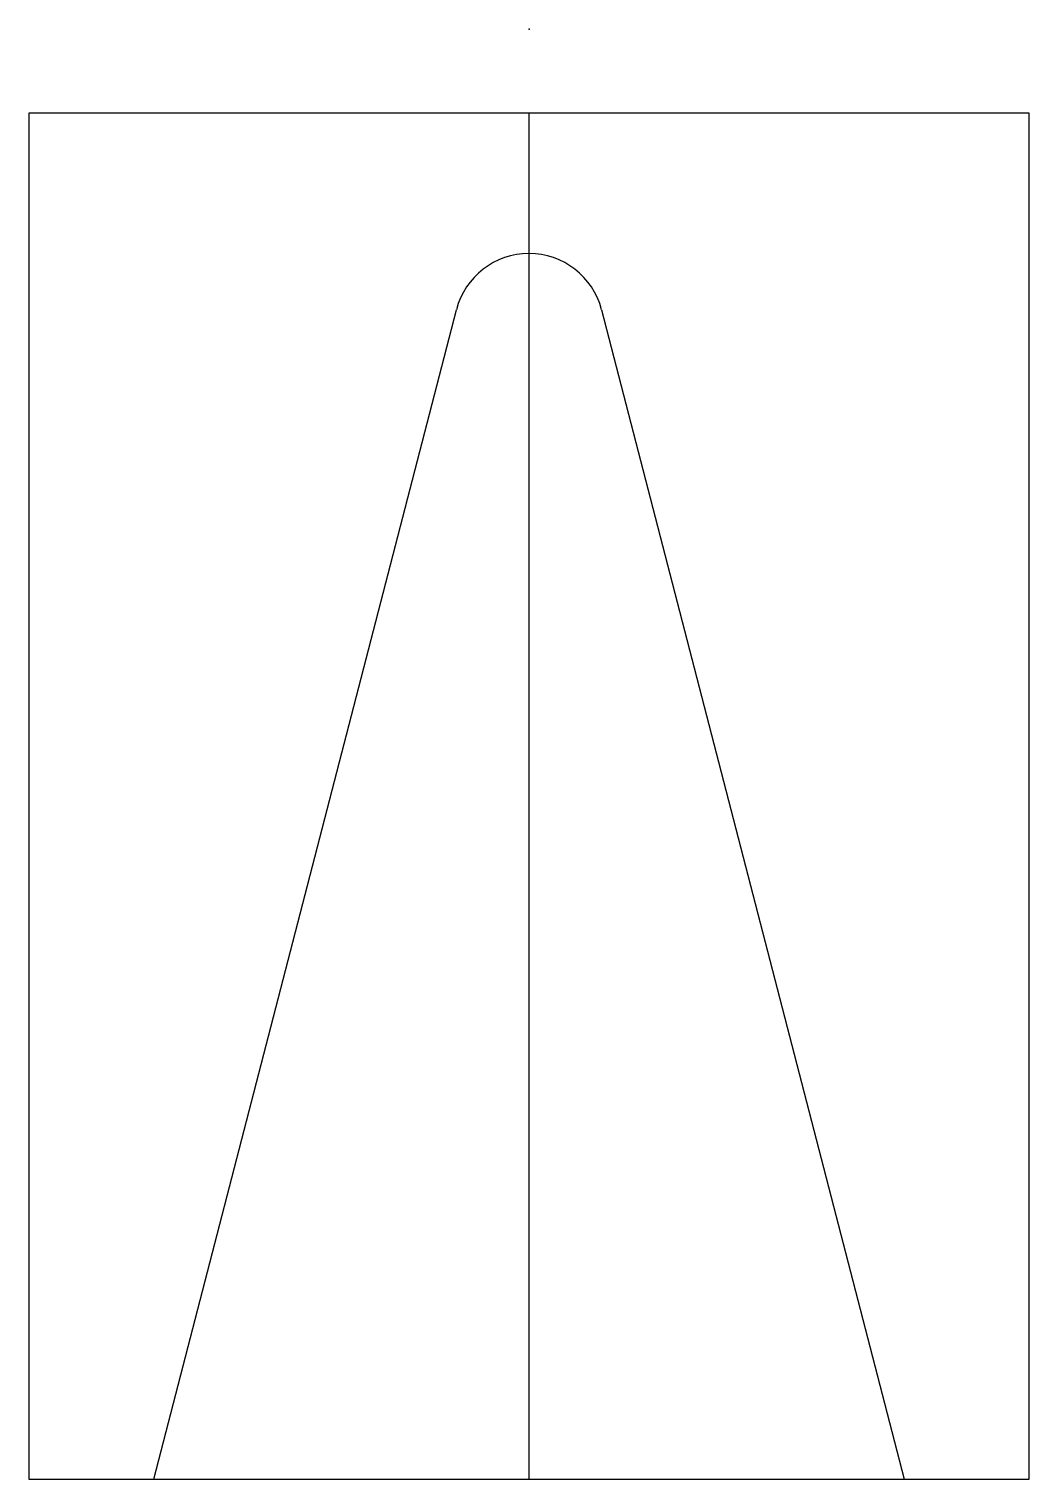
# Model space of a CAD drawing. Header units: millimetres. Extents: x -20 to 0, y 25.7 to 54.7.
import ezdxf

# ---------------------------------------------------------------- set-up
doc = ezdxf.new("R2010")
doc.units = ezdxf.units.MM
doc.layers.get('0').update_dxf_attribs({"linetype": 'CONTINUOUS'})

msp = doc.modelspace()

# ---------------------------------------------------------------- linework, layer by layer
for p, q in [((-10, 25.724), (-10, 53.04)), ((-17.5, 25.724), (-11.452, 49.109)), ((-8.548, 49.109), (-2.5, 25.724))]:
    msp.add_line(p, q)
msp.add_lwpolyline([(0, 25.724), (0, 53.04), (-20, 53.04), (-20, 25.724)], close=True)
msp.add_arc((-10, 48.734), 1.5, 14.5002, 165.4998)
msp.add_point((-10, 54.724))

doc.saveas('drawing.dxf')
